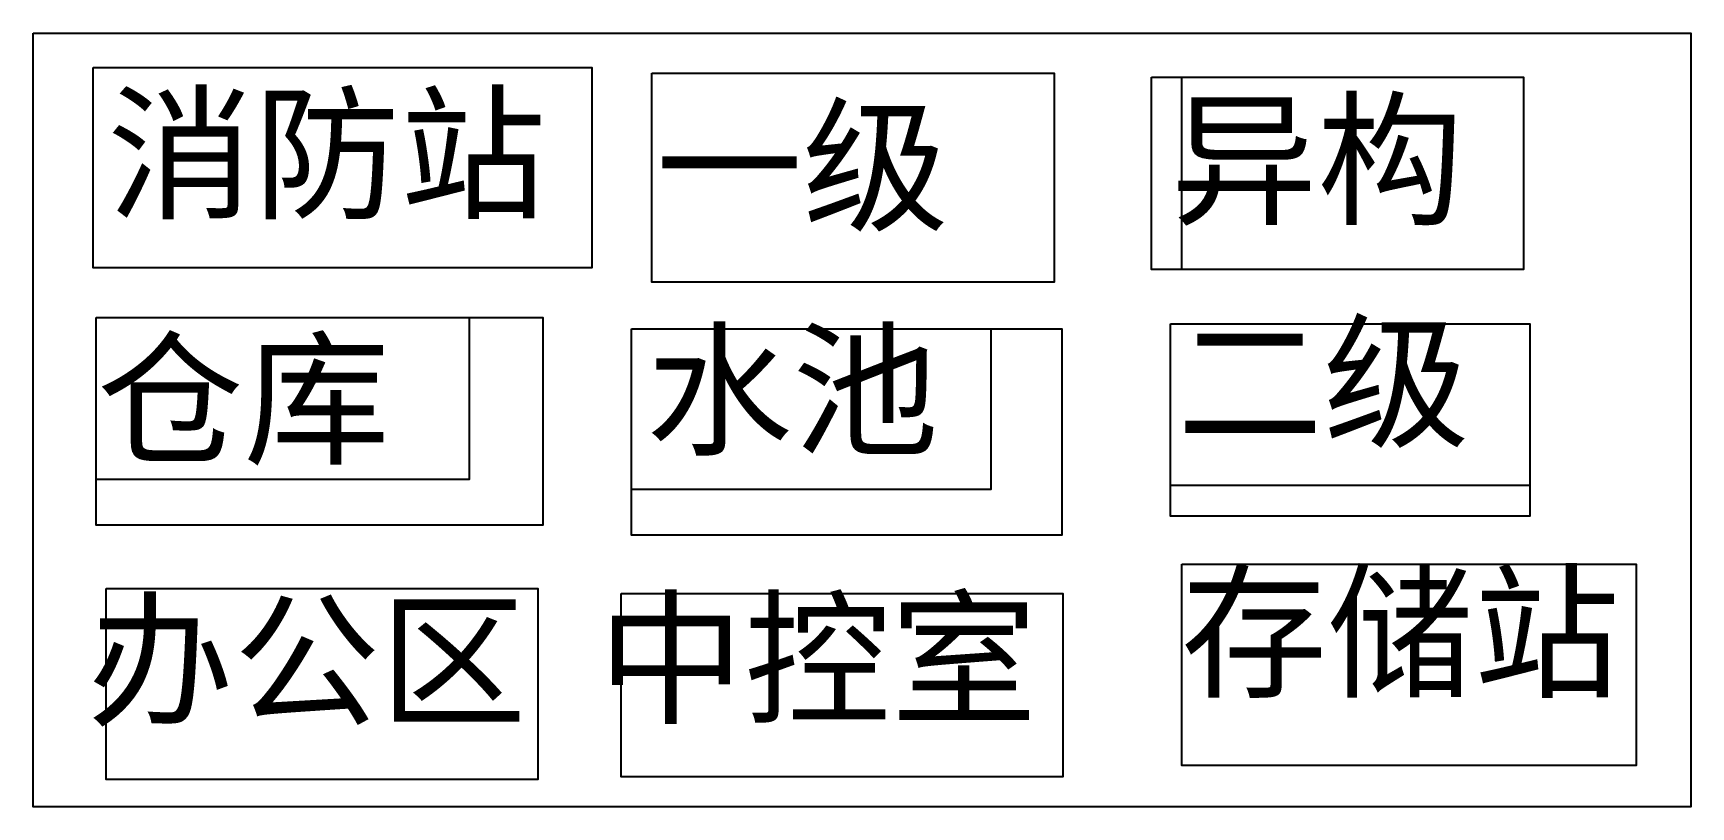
# Model space of a CAD drawing. Header units: millimetres. Extents: x 999 to 20739, y 783 to 9990.
import ezdxf

# ---------------------------------------------------------------- set-up
doc = ezdxf.new("R2010")
doc.units = ezdxf.units.MM
doc.styles.get("Standard").update_dxf_attribs({"font": 'arial.ttf'})

msp = doc.modelspace()

# ---------------------------------------------------------------- linework, layer by layer
at = {"color": 159, "true_color": 0x22346e}
for points in [[(999, 9990), (20739, 9990), (20739, 783), (999, 783)], [(1714, 9583), (7653, 9583), (7653, 7199), (1714, 7199)], [(8365, 9512), (13157, 9512), (13157, 7027), (8365, 7027)], [(14317, 9467), (18747, 9467), (18747, 7178), (14317, 7178)], [(1750, 6605), (7069, 6605), (7069, 4135), (1750, 4135)], [(14543, 6530), (18822, 6530), (18822, 4241), (14543, 4241)], [(8124, 6470), (13247, 6470), (13247, 4015), (8124, 4015)], [(14678, 3669), (20088, 3669), (20088, 1274), (14678, 1274)], [(1870, 3382), (7009, 3382), (7009, 1108), (1870, 1108)], [(8003, 3322), (13262, 3322), (13262, 1138), (8003, 1138)]]:
    msp.add_lwpolyline(points, close=True, dxfattribs=at)
at = {"color": 242, "true_color": 0xcd2027}
for points in [[(999, 9990), (20739, 9990), (20739, 783), (999, 783)], [(1714, 9583), (7653, 9583), (7653, 7199), (1714, 7199)], [(8365, 9512), (13157, 9512), (13157, 7027), (8365, 7027)], [(14678, 9467), (18747, 9467), (18747, 7178), (14678, 7178)], [(1750, 6605), (6190, 6605), (6190, 4680), (1750, 4680)], [(14543, 6530), (18822, 6530), (18822, 4607), (14543, 4607)], [(8124, 6470), (12404, 6470), (12404, 4558), (8124, 4558)], [(14678, 3669), (20088, 3669), (20088, 1274), (14678, 1274)], [(1870, 3382), (7009, 3382), (7009, 1108), (1870, 1108)], [(8003, 3322), (13262, 3322), (13262, 1138), (8003, 1138)]]:
    msp.add_lwpolyline(points, close=True, dxfattribs=at)

# ---------------------------------------------------------------- texts
for s, p in [('消防站', (1881, 7915)), ('异构', (14546, 7843)), ('一级', (8416, 7771)), ('水池', (8297, 5101)), ('二级', (14618, 5197)), ('仓库', (1762, 4991)), ('存储站', (14665, 2217)), ('中控室', (7725, 1907)), ('办公区', (1643, 1883))]:
    msp.add_text(s, height=1277.7).set_placement(p)

doc.saveas('drawing.dxf')
